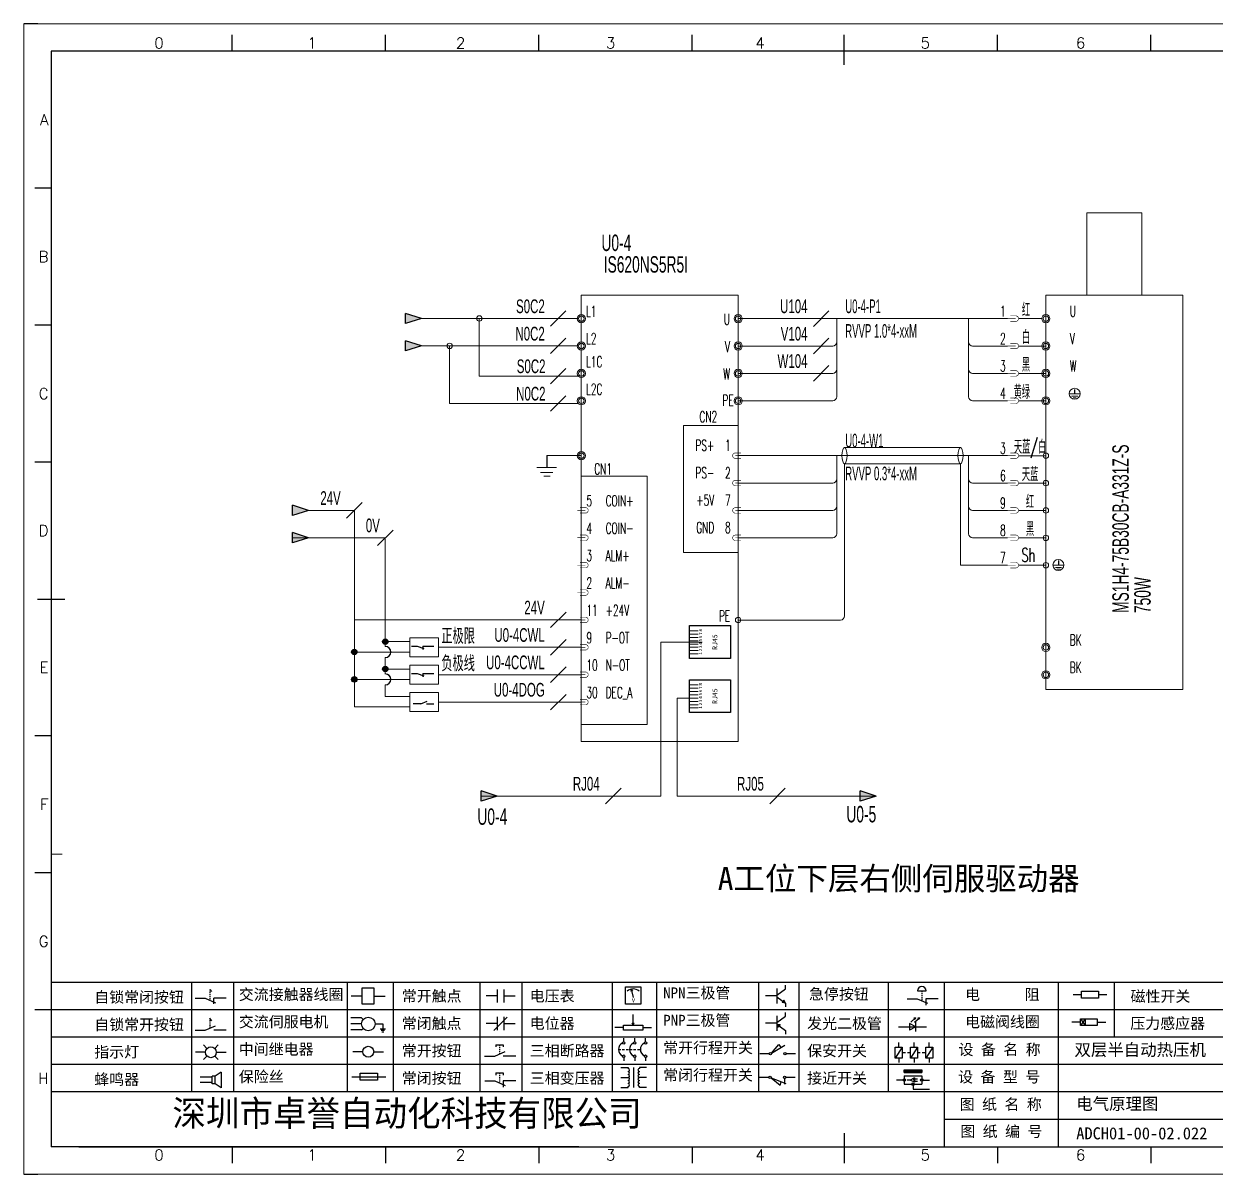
# Model space of a CAD drawing. Extents: x 33864 to 41687, y -3582 to -110.
# Drawn here: x 36595.2 to 36812.9, y -3567.7 to -3357.7 of the extents above; entities that cross this region are included whole.
import ezdxf
from ezdxf.enums import TextEntityAlignment as Align

# ---------------------------------------------------------------- set-up
doc = ezdxf.new("R2010")
doc.units = 0
doc.header["$MEASUREMENT"] = 0
doc.linetypes.add('ACAD_ISO02W100', pattern=[15, 12, -3])
doc.layers.add('AE_BOR', color=1, linetype='Continuous')
doc.layers.add('细实线层', color=7, linetype='Continuous')
doc.layers.add('Dimension', color=3, linetype='Continuous', lineweight=13)
doc.styles.add('WD', font='romans.shx', dxfattribs={"bigfont": 'gbcbig.shx'})
doc.styles.add('样式 8', font='arial.ttf')
doc.styles.add('汉字', font='')
doc.styles.get('汉字').set_extended_font_data('新宋体')

# ---------------------------------------------------------------- blocks, each defined once
blk = doc.blocks.new('*U181')
at = {"linetype": 'ByBlock'}
for p, q in [((-1909.23, -780.45), (-1909.23, -780.67)), ((-1909.23, -780.45), (-1908.92, -780.84)), ((-1909.23, -780.84), (-1909.23, -781.05)), ((-1909.23, -781.23), (-1909.23, -781.44)), ((-1911.92, -782.07), (-1910.06, -782.07)), ((-1910.06, -782.07), (-1908.18, -782.88)), ((-1909.23, -781.61), (-1909.23, -781.83)), ((-1909.23, -782), (-1909.23, -782.21)), ((-1909.23, -782.38), (-1909.23, -782.43)), ((-1908.52, -783.07), (-1908.52, -782.07)), ((-1906.25, -782.07), (-1908.52, -782.07))]:
    blk.add_line(p, q, dxfattribs=at)
blk = doc.blocks.new('*U182')
at = {"linetype": 'ByBlock'}
for p, q in [((-1910.06, -792.89), (-1908.18, -792.08)), ((-1908.88, -791.17), (-1909.23, -790.71)), ((-1909.23, -790.71), (-1909.23, -790.92)), ((-1909.23, -791.09), (-1909.23, -791.31)), ((-1909.23, -791.48), (-1909.23, -791.69)), ((-1909.23, -791.86), (-1909.23, -792.08)), ((-1909.23, -792.25), (-1909.23, -792.47)), ((-1911.92, -792.89), (-1910.06, -792.89)), ((-1906.25, -792.89), (-1908.52, -792.89))]:
    blk.add_line(p, q, dxfattribs=at)
blk = doc.blocks.new('蜂鸣器')
at = {"linetype": 'ByBlock'}
for p, q in [((-1908.8, -796.48), (-1911.01, -796.48)), ((-1908.25, -796.26), (-1908.8, -796.26)), ((-1908.8, -797.68), (-1908.8, -796.26)), ((-1907.17, -795.53), (-1908.25, -796.26)), ((-1908.25, -797.68), (-1908.25, -796.26)), ((-1907.17, -795.53), (-1907.17, -798.41)), ((-1908.8, -797.46), (-1911.01, -797.46)), ((-1908.25, -797.68), (-1908.8, -797.68)), ((-1907.17, -798.41), (-1908.25, -797.68))]:
    blk.add_line(p, q, dxfattribs=at)
blk = doc.blocks.new('指示灯')
at = {"linetype": 'ByBlock'}
for p, q in [((-1854.25, -776.92), (-1856.06, -776.92)), ((-1854.62, -775.59), (-1853.97, -776.23)), ((-1851.9, -775.59), (-1852.54, -776.23)), ((-1852.26, -776.92), (-1850.45, -776.92)), ((-1854.62, -778.25), (-1853.97, -777.61)), ((-1851.9, -778.25), (-1852.54, -777.61))]:
    blk.add_line(p, q, dxfattribs=at)
blk.add_circle((-1853.26, -776.92), 0.992, dxfattribs=at)
blk = doc.blocks.new('交流接触器线圈')
at = {"linetype": 'ByBlock'}
for p, q in [((-1880.82, -781.77), (-1882.87, -781.77)), ((-1878.72, -781.77), (-1876.67, -781.77))]:
    blk.add_line(p, q, dxfattribs=at)
blk.add_lwpolyline([(-1880.82, -780.28), (-1878.72, -780.28), (-1878.72, -783.26), (-1880.82, -783.26)], close=True, dxfattribs=at)
blk = doc.blocks.new('交流伺服电机')
at = {"linetype": 'ByBlock'}
for p, q in [((-1880.97, -785.75), (-1882.94, -785.75)), ((-1880.97, -785.75), (-1880.65, -786.03)), ((-1880.97, -786.85), (-1882.94, -786.85)), ((-1880.97, -787.94), (-1882.94, -787.94)), ((-1880.97, -787.94), (-1880.65, -787.67)), ((-1878.49, -786.85), (-1877.07, -786.85)), ((-1877.54, -787.72), (-1876.59, -787.72)), ((-1877.38, -788.01), (-1876.75, -788.01)), ((-1877.07, -786.85), (-1877.07, -787.72)), ((-1877.23, -788.29), (-1876.9, -788.29))]:
    blk.add_line(p, q, dxfattribs=at)
blk.add_circle((-1879.73, -786.85), 1.24, dxfattribs=at)
blk = doc.blocks.new('中间继电器')
at = {"linetype": 'ByBlock'}
for p, q in [((-1880.72, -791.92), (-1882.54, -791.92)), ((-1878.74, -791.92), (-1876.92, -791.92))]:
    blk.add_line(p, q, dxfattribs=at)
blk.add_circle((-1879.73, -791.92), 0.992, dxfattribs=at)
blk = doc.blocks.new('保险丝')
at = {"linetype": 'ByBlock'}
blk.add_line((-1882.72, -796.49), (-1876.55, -796.49), dxfattribs=at)
blk.add_lwpolyline([(-1881.2, -795.86), (-1878.06, -795.86), (-1878.06, -797.12), (-1881.2, -797.12)], close=True, dxfattribs=at)
blk = doc.blocks.new('常开按钮')
at = {"linetype": 'ByBlock'}
for p, q in [((-1909.9, -785.68), (-1908.56, -785.68)), ((-1909.9, -785.68), (-1909.9, -786.07)), ((-1909.23, -785.68), (-1909.23, -785.89)), ((-1908.56, -785.68), (-1908.56, -786.07)), ((-1911.92, -787.73), (-1910.06, -787.73)), ((-1910.06, -787.73), (-1908.18, -786.93)), ((-1909.23, -786.06), (-1909.23, -786.28)), ((-1909.23, -786.45), (-1909.23, -786.67)), ((-1909.23, -786.84), (-1909.23, -787.05)), ((-1909.23, -787.22), (-1909.23, -787.38)), ((-1906.25, -787.73), (-1908.52, -787.73))]:
    blk.add_line(p, q, dxfattribs=at)
blk = doc.blocks.new('常开触点')
at = {"linetype": 'ByBlock'}
for p, q in [((-1853.82, -782.99), (-1853.82, -780.56)), ((-1852.6, -782.99), (-1852.6, -780.56)), ((-1853.82, -781.77), (-1855.88, -781.77)), ((-1852.6, -781.77), (-1850.55, -781.77))]:
    blk.add_line(p, q, dxfattribs=at)
blk = doc.blocks.new('常闭触点')
at = {"linetype": 'ByBlock'}
for p, q in [((-1852.01, -785.66), (-1854.43, -788.1)), ((-1853.82, -787.99), (-1853.82, -785.56)), ((-1852.6, -787.99), (-1852.6, -785.56)), ((-1853.82, -786.77), (-1855.88, -786.77)), ((-1852.6, -786.77), (-1850.55, -786.77))]:
    blk.add_line(p, q, dxfattribs=at)
blk = doc.blocks.new('常闭按钮')
at = {"linetype": 'ByBlock'}
for p, q in [((-1856.13, -792.28), (-1854.28, -792.28)), ((-1854.28, -792.28), (-1852.4, -793.09)), ((-1854.11, -790.83), (-1852.77, -790.83)), ((-1854.11, -790.83), (-1854.11, -791.22)), ((-1853.44, -790.83), (-1853.44, -791.04)), ((-1853.44, -791.21), (-1853.44, -791.43)), ((-1853.44, -791.6), (-1853.44, -791.82)), ((-1853.44, -791.99), (-1853.44, -792.2)), ((-1853.44, -792.37), (-1853.44, -792.53)), ((-1852.77, -790.83), (-1852.77, -791.22)), ((-1850.47, -792.28), (-1852.73, -792.28)), ((-1852.73, -792.28), (-1852.73, -793.43))]:
    blk.add_line(p, q, dxfattribs=at)
blk = doc.blocks.new('电磁阀线圈')
at = {"linetype": 'ByBlock'}
for p, q in [((-1854.61, -796.54), (-1856.17, -796.54)), ((-1854.61, -795.92), (-1853.75, -797.16)), ((-1853.75, -795.92), (-1854.61, -797.16)), ((-1853.75, -795.92), (-1853.75, -797.16)), ((-1851.53, -796.54), (-1849.97, -796.54))]:
    blk.add_line(p, q, dxfattribs=at)
blk.add_lwpolyline([(-1854.61, -795.92), (-1851.53, -795.92), (-1851.53, -797.16), (-1854.61, -797.16)], close=True, dxfattribs=at)
blk = doc.blocks.new('电压表')
at = {"linetype": 'ByBlock'}
for p, q in [((-1814.84, -780.75), (-1814.91, -781.13)), ((-1814.6, -781.05), (-1814.91, -781.13)), ((-1814.84, -780.75), (-1814.46, -782.26)), ((-1814.84, -780.75), (-1814.6, -781.05))]:
    blk.add_line(p, q, dxfattribs=at)
blk.add_lwpolyline([(-1815.84, -780.34), (-1813.07, -780.34), (-1813.07, -783.49), (-1815.84, -783.49)], close=True, dxfattribs=at)
blk.add_arc((-1814.46, -782.26), 1.56, 46.8313, 133.1687, dxfattribs=at)
at = {"linetype": 'ByBlock', "insert": (-1814.7, -782.39), "char_height": 0.75, "width": 0.6768, "attachment_point": 1}
blk.add_mtext('V', dxfattribs=at)
blk = doc.blocks.new('电位器')
at = {"linetype": 'ByBlock'}
for p, q in [((-1814.45, -787.3), (-1814.45, -785.39)), ((-1816.21, -787.75), (-1817.79, -787.75)), ((-1814.45, -787.3), (-1814.62, -786.96)), ((-1814.62, -786.96), (-1814.27, -786.96)), ((-1814.45, -787.3), (-1814.27, -786.96)), ((-1812.68, -787.75), (-1811.1, -787.75))]:
    blk.add_line(p, q, dxfattribs=at)
blk.add_lwpolyline([(-1816.21, -787.3), (-1812.68, -787.3), (-1812.68, -788.2), (-1816.21, -788.2)], close=True, dxfattribs=at)
blk = doc.blocks.new('三相断路器')
at = {"linetype": 'ByBlock'}
for p, q in [((-1816.17, -790.33), (-1816.17, -789.7)), ((-1814.17, -790.33), (-1814.17, -789.7)), ((-1812.18, -790.33), (-1812.18, -789.7)), ((-1817.14, -791.74), (-1816.72, -791.74)), ((-1816.45, -791.74), (-1816.03, -791.74)), ((-1815.76, -791.74), (-1815.34, -791.74)), ((-1815.07, -791.74), (-1814.65, -791.74)), ((-1814.38, -791.74), (-1813.96, -791.74)), ((-1813.69, -791.74), (-1813.27, -791.74)), ((-1816.17, -793.19), (-1816.17, -793.83)), ((-1814.17, -793.19), (-1814.17, -793.83)), ((-1812.18, -793.19), (-1812.18, -793.83))]:
    blk.add_line(p, q, dxfattribs=at)
for centre in [(-1816.17, -790.55), (-1814.17, -790.55), (-1812.18, -790.55), (-1816.17, -792.98), (-1814.17, -792.98), (-1812.18, -792.98)]:
    blk.add_circle(centre, 0.219, dxfattribs=at)
for centre in [(-1815.81, -791.74), (-1813.82, -791.74), (-1811.83, -791.74)]:
    blk.add_arc(centre, 1.32, 115.5791, 244.4209, dxfattribs=at)
blk = doc.blocks.new('三相变压器')
at = {"linetype": 'ByBlock'}
for p, q in [((-1816.69, -795.03), (-1815.37, -795.03)), ((-1815.37, -795.03), (-1815.37, -795.24)), ((-1814.34, -798.7), (-1814.34, -795.04)), ((-1812, -795.03), (-1813.32, -795.03)), ((-1813.32, -795.03), (-1813.32, -795.24)), ((-1816.69, -796.87), (-1815.37, -796.87)), ((-1816.69, -798.71), (-1815.37, -798.71)), ((-1815.37, -798.71), (-1815.37, -798.5)), ((-1812, -796.87), (-1813.32, -796.87)), ((-1813.32, -798.71), (-1813.32, -798.5)), ((-1812, -798.71), (-1813.32, -798.71))]:
    blk.add_line(p, q, dxfattribs=at)
for centre, start, end in [((-1815.37, -795.51), 270, 90), ((-1815.37, -796.06), 270, 90), ((-1815.37, -796.6), 270, 90), ((-1813.32, -795.51), 90, 270), ((-1813.32, -796.06), 90, 270), ((-1813.32, -796.6), 90, 270), ((-1815.37, -797.14), 270, 90), ((-1815.37, -797.68), 270, 90), ((-1815.37, -798.23), 270, 90), ((-1813.32, -797.14), 90, 270), ((-1813.32, -797.68), 90, 270), ((-1813.32, -798.23), 90, 270)]:
    blk.add_arc(centre, 0.271, start, end, dxfattribs=at)
blk = doc.blocks.new('NPN三极管')
at = {"linetype": 'ByBlock'}
for p, q in [((-1785.73, -780.61), (-1785.73, -783.32)), ((-1785.73, -781.82), (-1784.15, -780.66)), ((-1784.15, -780.66), (-1784.15, -779.98)), ((-1785.73, -781.97), (-1787.81, -781.97)), ((-1785.73, -782.11), (-1784.15, -783.27)), ((-1784.41, -782.73), (-1784.74, -783.18)), ((-1784.15, -783.27), (-1784.74, -783.18)), ((-1784.15, -783.27), (-1784.41, -782.73)), ((-1784.15, -783.27), (-1784.15, -783.96))]:
    blk.add_line(p, q, dxfattribs=at)
blk = doc.blocks.new('PNP三极管')
at = {"linetype": 'ByBlock'}
for p, q in [((-1784.9, -785.38), (-1784.9, -788.09)), ((-1784.9, -786.59), (-1783.32, -785.43)), ((-1783.32, -785.43), (-1783.32, -784.75)), ((-1784.9, -786.74), (-1786.98, -786.74)), ((-1784.9, -786.88), (-1783.32, -788.04)), ((-1784.9, -786.88), (-1784.31, -786.97)), ((-1784.9, -786.88), (-1784.64, -787.42)), ((-1784.31, -786.97), (-1784.64, -787.42)), ((-1783.32, -788.04), (-1783.32, -788.73))]:
    blk.add_line(p, q, dxfattribs=at)
blk = doc.blocks.new('常开行程开关')
at = {"linetype": 'ByBlock'}
for p, q in [((-1786.29, -792.3), (-1788.01, -792.3)), ((-1785.89, -792.17), (-1784.52, -790.62)), ((-1785.89, -792.17), (-1783.43, -790.72)), ((-1784.52, -790.62), (-1784.19, -791.17)), ((-1781.48, -792.3), (-1783.21, -792.3))]:
    blk.add_line(p, q, dxfattribs=at)
for centre in [(-1786.07, -792.3), (-1783.42, -792.3)]:
    blk.add_circle(centre, 0.219, dxfattribs=at)
blk = doc.blocks.new('常闭行程开关')
at = {"linetype": 'ByBlock'}
for p, q in [((-1786.34, -796.62), (-1788.07, -796.62)), ((-1785.93, -796.72), (-1783.25, -797.7)), ((-1785.93, -796.72), (-1784.3, -798)), ((-1781.54, -796.62), (-1783.26, -796.62)), ((-1784.3, -798), (-1784.08, -797.4)), ((-1783.48, -796.84), (-1783.48, -797.85))]:
    blk.add_line(p, q, dxfattribs=at)
for centre in [(-1786.12, -796.62), (-1783.48, -796.62)]:
    blk.add_circle(centre, 0.219, dxfattribs=at)
blk = doc.blocks.new('发光二极管')
at = {"linetype": 'ByBlock'}
for p, q in [((-1755.78, -785.92), (-1754.89, -785.14)), ((-1754.89, -785.14), (-1755.2, -785.22)), ((-1755.2, -785.22), (-1755.01, -785.43)), ((-1755.08, -785.92), (-1754.18, -785.14)), ((-1754.89, -785.14), (-1755.01, -785.43)), ((-1754.18, -785.14), (-1754.49, -785.22)), ((-1754.49, -785.22), (-1754.31, -785.43)), ((-1754.18, -785.14), (-1754.31, -785.43)), ((-1758.01, -786.77), (-1752.89, -786.77)), ((-1754.84, -786.77), (-1756.04, -786.16)), ((-1756.04, -786.16), (-1756.04, -787.39)), ((-1754.84, -786.77), (-1756.04, -787.39)), ((-1754.84, -787.63), (-1754.84, -785.92))]:
    blk.add_line(p, q, dxfattribs=at)
blk = doc.blocks.new('保安开关')
at = {"linetype": 'ByBlock'}
for p, q in [((-1757.96, -790.79), (-1757.96, -789.97)), ((-1755.17, -790.79), (-1755.17, -789.97)), ((-1752.39, -790.79), (-1752.39, -789.97)), ((-1757.33, -790.79), (-1758.6, -792.81)), ((-1757.33, -791.8), (-1756.72, -791.8)), ((-1756.35, -791.8), (-1755.89, -791.8)), ((-1754.54, -790.79), (-1755.81, -792.81)), ((-1754.52, -791.8), (-1754.06, -791.8)), ((-1753.69, -791.8), (-1753.08, -791.8)), ((-1751.75, -790.79), (-1753.02, -792.81)), ((-1757.96, -792.81), (-1757.96, -793.62)), ((-1755.17, -792.81), (-1755.17, -793.62)), ((-1752.39, -792.81), (-1752.39, -793.62))]:
    blk.add_line(p, q, dxfattribs=at)
for points in [[(-1758.6, -790.79), (-1757.33, -790.79), (-1757.33, -792.81), (-1758.6, -792.81)], [(-1755.81, -790.79), (-1754.54, -790.79), (-1754.54, -792.81), (-1755.81, -792.81)], [(-1753.02, -790.79), (-1751.75, -790.79), (-1751.75, -792.81), (-1753.02, -792.81)]]:
    blk.add_lwpolyline(points, close=True, dxfattribs=at)
blk = doc.blocks.new('接近开关')
at = {"linetype": 'ByBlock'}
h = blk.add_hatch(dxfattribs=at)
h.set_pattern_fill('ANSI31', color=256, scale=0.01, style=0)
h.set_pattern_definition([(45, (-89.131516, -30.795668), (-0.0224506403, 0.0224506403), [])])
h.paths.add_polyline_path([(-1513.76, -1123.35), (-1513.76, -1122.85), (-1516.96, -1122.85), (-1516.96, -1123.35)])
for p, q in [((-1516.96, -1123.35), (-1516.96, -1122.85)), ((-1516.96, -1122.85), (-1513.76, -1122.85)), ((-1513.76, -1122.85), (-1513.76, -1123.35)), ((-1517.18, -1124.71), (-1518.36, -1124.71)), ((-1516.96, -1123.35), (-1513.76, -1123.35)), ((-1516.96, -1123.95), (-1513.76, -1123.95)), ((-1516.96, -1123.95), (-1516.96, -1125.47)), ((-1516.96, -1125.47), (-1513.76, -1125.47)), ((-1515.91, -1124.71), (-1516.45, -1124.71)), ((-1515.11, -1124.31), (-1515.91, -1124.71)), ((-1515.11, -1125.11), (-1515.91, -1124.71)), ((-1515.33, -1124.53), (-1515.17, -1124.53)), ((-1515.33, -1124.88), (-1515.17, -1124.88)), ((-1515.25, -1124.45), (-1515.25, -1124.61)), ((-1515.11, -1124.31), (-1515.11, -1125.11)), ((-1515.11, -1124.48), (-1514.58, -1124.48)), ((-1515.11, -1124.94), (-1514.58, -1124.94)), ((-1513.76, -1123.95), (-1513.76, -1125.47)), ((-1513.54, -1124.71), (-1512.36, -1124.71)), ((-1515.36, -1125.69), (-1515.36, -1126.36)), ((-1515.36, -1126.36), (-1512.36, -1126.36))]:
    blk.add_line(p, q, dxfattribs=at)
for centre in [(-1516.96, -1124.71), (-1515.36, -1125.47), (-1513.76, -1124.71)]:
    blk.add_circle(centre, 0.225, dxfattribs=at)
blk = doc.blocks.new('电阻')
at = {"linetype": 'ByBlock'}
for p, q in [((-3.09, 0), (-1.57, 0)), ((1.57, 0), (3.09, 0))]:
    blk.add_line(p, q, dxfattribs=at)
blk.add_lwpolyline([(-1.57, 0.63), (1.57, 0.63), (1.57, -0.63), (-1.57, -0.63)], close=True, dxfattribs=at)
blk = doc.blocks.new('急停按钮')
at = {"linetype": 'ByBlock'}
for p, q in [((-1.86, 0), (0, 0)), ((0, 0), (1.88, -0.81)), ((0.06, 1.45), (1.61, 1.45)), ((0.83, 1.45), (0.83, 1.24)), ((0.83, 1.07), (0.83, 0.85)), ((0.83, 0.68), (0.83, 0.47)), ((0.83, 0.29), (0.83, 0.08)), ((3.81, 0), (1.54, 0)), ((1.54, 0), (1.54, -1.15)), ((0.83, -0.09), (0.83, -0.24))]:
    blk.add_line(p, q, dxfattribs=at)
blk.add_arc((0.83, 1.45), 0.774, 0, 180)
blk = doc.blocks.new('A$C5EEB7F37')
at = {"lineweight": 0}
for p, q in [((0, 16.82), (5.16, 16.82)), ((0, 14.82), (5.16, 14.82)), ((0, 12.82), (5.16, 12.82)), ((0, 10.82), (5.16, 10.82)), ((0, 8.82), (5.16, 8.82)), ((0, 6.82), (5.16, 6.82)), ((0, 4.82), (5.16, 4.82)), ((0, 2.82), (5.16, 2.82))]:
    blk.add_line(p, q, dxfattribs=at)
blk.add_lwpolyline([(0.07, 0), (0.07, 20.03), (25.01, 20.03), (25.01, 0)], close=True)
at = {"char_height": 2, "width": 3.7055, "attachment_point": 1, "rotation": 90}
for s, insert in [('{\\fSimSun|b0|i0|c134|p2;8}', (5.62, 16.42)), ('{\\fSimSun|b0|i0|c134|p2;7}', (5.62, 14.42)), ('{\\fSimSun|b0|i0|c134|p2;6}', (5.62, 12.42)), ('{\\fSimSun|b0|i0|c134|p2;3}', (5.62, 6.42)), ('{\\fSimSun|b0|i0|c134|p2;5}', (5.62, 10.42)), ('{\\fSimSun|b0|i0|c134|p2;4}', (5.62, 8.42)), ('{\\fSimSun|b0|i0|c134|p2;1}', (5.56, 2.42)), ('{\\fSimSun|b0|i0|c134|p2;2}', (5.62, 4.42))]:
    blk.add_mtext(s, dxfattribs=dict(at, insert=insert))
at = {"color": 7, "insert": (13.92, 5.3), "char_height": 3.024, "attachment_point": 1, "rotation": 90}
blk.add_mtext_dynamic_manual_height_columns('{\\fSimSun|b0|i0|c134|p2;RJ45}', width=47.9244, gutter_width=12.5, heights=[0], dxfattribs=at)

msp = doc.modelspace()

# ---------------------------------------------------------------- hatches: boundary and pattern name
for points in [[(36664.847, -3412.472), (36664.847, -3410.602), (36667.765, -3411.537)], [(36664.847, -3417.472), (36664.847, -3415.602), (36667.765, -3416.537)], [(36644.225, -3447.507), (36644.225, -3445.637), (36647.143, -3446.572)], [(36644.225, -3452.503), (36644.225, -3450.633), (36647.143, -3451.568)], [(36678.665, -3499.663), (36678.665, -3497.793), (36681.583, -3498.728)], [(36681.583, -3498.728), (36678.665, -3499.663), (36678.665, -3497.793)], [(36747.895, -3497.793), (36750.814, -3498.728), (36747.895, -3499.663)], [(36750.814, -3498.728), (36747.895, -3499.663), (36747.895, -3497.793)]]:
    msp.add_hatch(color=256).paths.add_polyline_path(points)
at = {"lineweight": -2}
h = msp.add_hatch(color=0, dxfattribs=at)
edge = h.paths.add_edge_path()
edge.add_arc((36655.529, -3472.428), 0.5, 0, 360)
h = msp.add_hatch(color=0, dxfattribs=at)
edge = h.paths.add_edge_path()
edge.add_arc((36661.182, -3470.533), 0.5, 0, 360)
h = msp.add_hatch(color=0, dxfattribs=at)
edge = h.paths.add_edge_path()
edge.add_arc((36661.182, -3475.533), 0.5, 0, 360)
h = msp.add_hatch(color=0, dxfattribs=at)
edge = h.paths.add_edge_path()
edge.add_arc((36655.529, -3477.428), 0.5, 0, 360)

# ---------------------------------------------------------------- linework, layer by layer
for p, q in [((36887.19, -3362.75), (36600.19, -3362.75)), ((36600.19, -3362.75), (36600.19, -3562.75)), ((36667.765, -3411.537), (36664.847, -3410.602)), ((36664.847, -3412.472), (36664.847, -3410.602)), ((36667.765, -3411.537), (36664.847, -3412.472)), ((36667.765, -3416.537), (36664.847, -3415.602)), ((36664.847, -3417.472), (36664.847, -3415.602)), ((36667.765, -3416.537), (36664.847, -3417.472)), ((36787.038, -3424.483), (36787.038, -3425.273)), ((36690.665, -3436.576), (36690.665, -3438.757)), ((36647.143, -3446.572), (36644.225, -3445.637)), ((36644.225, -3447.507), (36644.225, -3445.637)), ((36647.143, -3446.572), (36644.225, -3447.507)), ((36647.143, -3451.568), (36644.225, -3450.633)), ((36644.225, -3452.503), (36644.225, -3450.633)), ((36647.143, -3451.568), (36644.225, -3452.503)), ((36784.079, -3455.746), (36784.079, -3456.536)), ((36681.583, -3498.728), (36678.665, -3497.793)), ((36678.665, -3499.663), (36678.665, -3497.793)), ((36681.583, -3498.728), (36678.665, -3497.793)), ((36750.814, -3498.728), (36747.895, -3497.793)), ((36747.895, -3499.663), (36747.895, -3497.793)), ((36750.814, -3498.728), (36747.895, -3497.793)), ((36681.583, -3498.728), (36678.665, -3499.663)), ((36681.583, -3498.728), (36678.665, -3499.663)), ((36750.814, -3498.728), (36747.895, -3499.663)), ((36750.814, -3498.728), (36747.895, -3499.663)), ((36605.22, -3562.75), (36884.72, -3562.75)), ((36725.986, -3562.75), (36785.936, -3562.75)), ((36785.936, -3562.75), (36854.722, -3562.75))]:
    msp.add_line(p, q)
at = {"lineweight": 0}
for p, q in [((36696.445, -3411.537), (36678.348, -3411.537)), ((36725.6, -3411.564), (36774.797, -3411.564)), ((36743.616, -3425.814), (36743.616, -3411.564)), ((36767.664, -3425.814), (36767.664, -3411.564)), ((36776.797, -3411.564), (36781.039, -3411.564)), ((36696.445, -3416.537), (36678.348, -3416.537)), ((36725.6, -3416.564), (36742.866, -3416.564)), ((36774.797, -3416.564), (36768.414, -3416.564)), ((36781.789, -3416.564), (36776.797, -3416.564)), ((36696.445, -3422.059), (36678.348, -3422.059)), ((36725.6, -3421.564), (36742.866, -3421.564)), ((36774.797, -3421.564), (36768.414, -3421.564)), ((36781.789, -3421.568), (36776.797, -3421.568)), ((36786.143, -3425.279), (36787.932, -3425.279)), ((36786.476, -3425.708), (36787.6, -3425.708)), ((36786.761, -3426.055), (36787.334, -3426.055)), ((36696.445, -3427.063), (36678.348, -3427.063)), ((36725.6, -3426.564), (36742.866, -3426.564)), ((36774.797, -3426.564), (36768.414, -3426.564)), ((36781.789, -3426.572), (36776.797, -3426.572)), ((36745.045, -3435.116), (36766.206, -3435.114)), ((36696.972, -3436.576), (36690.665, -3436.576)), ((36774.797, -3436.58), (36725.6, -3436.58)), ((36743.616, -3450.83), (36743.616, -3436.58)), ((36767.664, -3450.83), (36767.664, -3436.58)), ((36781.789, -3436.584), (36776.797, -3436.584)), ((36688.877, -3438.771), (36692.454, -3438.771)), ((36745.025, -3438.045), (36745.025, -3465.838)), ((36745.025, -3438.045), (36766.206, -3438.045)), ((36766.206, -3438.045), (36766.206, -3456.58)), ((36689.541, -3439.629), (36691.79, -3439.629)), ((36690.112, -3440.322), (36691.259, -3440.322)), ((36725.6, -3441.58), (36742.866, -3441.58)), ((36774.797, -3441.58), (36768.414, -3441.58)), ((36781.789, -3441.588), (36776.797, -3441.588)), ((36655.529, -3446.572), (36647.143, -3446.572)), ((36655.529, -3482.428), (36655.529, -3446.572)), ((36725.6, -3446.58), (36742.866, -3446.58)), ((36774.797, -3446.58), (36768.414, -3446.58)), ((36781.789, -3446.588), (36776.797, -3446.588)), ((36661.182, -3451.568), (36661.182, -3471.428)), ((36725.6, -3451.58), (36742.866, -3451.58)), ((36774.797, -3451.58), (36768.414, -3451.58)), ((36781.789, -3451.588), (36776.797, -3451.588)), ((36774.797, -3456.58), (36768.414, -3456.58)), ((36781.789, -3456.588), (36776.797, -3456.588)), ((36783.185, -3456.543), (36784.974, -3456.543)), ((36783.517, -3456.971), (36784.641, -3456.971)), ((36783.803, -3457.318), (36784.376, -3457.318)), ((36725.6, -3466.588), (36744.275, -3466.588)), ((36665.663, -3470.533), (36661.182, -3470.533)), ((36665.663, -3472.428), (36655.529, -3472.428)), ((36661.182, -3473.428), (36661.182, -3476.428)), ((36665.663, -3475.533), (36661.182, -3475.533)), ((36665.663, -3477.428), (36655.529, -3477.428)), ((36661.182, -3478.428), (36661.182, -3480.533)), ((36665.663, -3480.533), (36661.182, -3480.533)), ((36665.663, -3482.428), (36655.529, -3482.428))]:
    msp.add_line(p, q, dxfattribs=at)
at = {"color": 3, "lineweight": 0}
for p, q in [((36644.225, -3451.568), (36661.182, -3451.568)), ((36655.529, -3466.568), (36696.972, -3466.568)), ((36670.919, -3471.568), (36696.972, -3471.568)), ((36711.502, -3498.728), (36711.502, -3470.614)), ((36719.016, -3470.614), (36711.502, -3470.614)), ((36670.919, -3476.568), (36696.972, -3476.568)), ((36714.477, -3480.846), (36714.477, -3498.728)), ((36716.728, -3480.846), (36714.477, -3480.846)), ((36670.919, -3481.568), (36696.972, -3481.568)), ((36711.502, -3498.728), (36678.665, -3498.728)), ((36750.814, -3498.728), (36714.477, -3498.728))]:
    msp.add_line(p, q, dxfattribs=at)
at = {"linetype": 'ACAD_ISO02W100'}
for p, q in [((36665.989, -3471.335), (36666.996, -3471.333)), ((36666.996, -3471.333), (36668.188, -3471.8)), ((36668.057, -3471.333), (36670.05, -3471.333)), ((36668.057, -3471.333), (36668.057, -3471.952)), ((36665.989, -3476.335), (36666.996, -3476.333)), ((36666.996, -3476.333), (36668.188, -3476.8)), ((36668.057, -3476.333), (36670.05, -3476.333)), ((36668.057, -3476.333), (36668.057, -3476.952)), ((36667.647, -3481.858), (36666.29, -3481.858)), ((36667.647, -3481.858), (36668.839, -3481.39)), ((36668.708, -3481.858), (36670.05, -3481.858))]:
    msp.add_line(p, q, dxfattribs=at)
at = {"lineweight": 9, "ltscale": 0.1}
for p, q in [((36600.19, -3509.321), (36602.189, -3509.321)), ((36696.524, -3562.75), (36725.986, -3562.75)), ((36724.629, -3562.75), (36724.629, -3562.75)), ((36724.629, -3562.75), (36724.629, -3562.75)), ((36724.629, -3562.75), (36724.629, -3562.75)), ((36724.629, -3562.75), (36724.629, -3562.75))]:
    msp.add_line(p, q, dxfattribs=at)
at = {"linetype": 'ByBlock'}
for p, q in [((36887.19, -3532.75), (36600.19, -3532.75)), ((36887.19, -3537.75), (36600.19, -3537.75)), ((36887.19, -3542.75), (36600.19, -3542.75)), ((36887.19, -3547.75), (36600.19, -3547.75)), ((36887.19, -3552.75), (36600.19, -3552.75)), ((36887.19, -3557.75), (36763.213, -3557.75))]:
    msp.add_line(p, q, dxfattribs=at)
at = {"lineweight": -2}
for p, q in [((36625.769, -3532.75), (36625.769, -3552.75)), ((36633.445, -3532.75), (36633.445, -3552.75)), ((36654.235, -3532.75), (36654.235, -3552.75)), ((36662.589, -3532.75), (36662.589, -3552.75)), ((36678.443, -3532.75), (36678.443, -3552.75)), ((36686.092, -3532.75), (36686.092, -3552.75)), ((36702.584, -3532.75), (36702.584, -3552.75)), ((36710.686, -3532.75), (36710.686, -3552.75)), ((36729.305, -3532.75), (36729.305, -3552.75)), ((36736.665, -3532.75), (36736.665, -3552.75)), ((36752.975, -3532.75), (36752.975, -3552.75)), ((36763.213, -3532.75), (36763.213, -3562.665)), ((36784.023, -3532.75), (36784.023, -3542.75)), ((36794.261, -3532.75), (36794.261, -3542.75)), ((36784.023, -3542.75), (36784.023, -3562.665))]:
    msp.add_line(p, q, dxfattribs=at)
at = {"ltscale": 2}
msp.add_line((36696.524, -3562.75), (36600.19, -3562.75), dxfattribs=at)
at = {"lineweight": 0}
for points in [[(36789.289, -3392.281), (36799.289, -3392.281), (36799.289, -3407.281), (36789.289, -3407.281)], [(36696.972, -3407.281), (36725.6, -3407.281), (36725.6, -3488.791), (36696.972, -3488.791)], [(36781.789, -3407.281), (36806.789, -3407.281), (36806.789, -3479.281), (36781.789, -3479.281)], [(36670.919, -3473.294), (36670.919, -3469.841), (36665.663, -3469.841), (36665.663, -3473.294)], [(36670.919, -3478.294), (36670.919, -3474.841), (36665.663, -3474.841), (36665.663, -3478.294)], [(36670.919, -3483.294), (36670.919, -3479.841), (36665.663, -3479.841), (36665.663, -3483.294)]]:
    msp.add_lwpolyline(points, close=True, dxfattribs=at)
at = {"color": 3, "lineweight": 0, "const_width": 0.1, "flags": 128}
for points in [[(36775.297, -3411.064), (36776.297, -3411.064, -1), (36776.297, -3412.064), (36775.297, -3412.064)], [(36775.297, -3416.064), (36776.297, -3416.064, -1), (36776.297, -3417.064), (36775.297, -3417.064)], [(36775.297, -3421.064), (36776.297, -3421.064, -1), (36776.297, -3422.064), (36775.297, -3422.064)], [(36775.297, -3426.064), (36776.297, -3426.064, -1), (36776.297, -3427.064), (36775.297, -3427.064)], [(36726.1, -3436.08), (36725.1, -3436.08, 1), (36725.1, -3437.08), (36726.1, -3437.08)], [(36775.297, -3436.08), (36776.297, -3436.08, -1), (36776.297, -3437.08), (36775.297, -3437.08)], [(36726.1, -3441.08), (36725.1, -3441.08, 1), (36725.1, -3442.08), (36726.1, -3442.08)], [(36775.297, -3441.08), (36776.297, -3441.08, -1), (36776.297, -3442.08), (36775.297, -3442.08)], [(36696.722, -3446.068), (36697.722, -3446.068, -1), (36697.722, -3447.068), (36696.722, -3447.068)], [(36726.1, -3446.08), (36725.1, -3446.08, 1), (36725.1, -3447.08), (36726.1, -3447.08)], [(36775.297, -3446.08), (36776.297, -3446.08, -1), (36776.297, -3447.08), (36775.297, -3447.08)], [(36696.722, -3451.068), (36697.722, -3451.068, -1), (36697.722, -3452.068), (36696.722, -3452.068)], [(36726.1, -3451.08), (36725.1, -3451.08, 1), (36725.1, -3452.08), (36726.1, -3452.08)], [(36775.297, -3451.08), (36776.297, -3451.08, -1), (36776.297, -3452.08), (36775.297, -3452.08)], [(36696.722, -3456.068), (36697.722, -3456.068, -1), (36697.722, -3457.068), (36696.722, -3457.068)], [(36775.297, -3456.08), (36776.297, -3456.08, -1), (36776.297, -3457.08), (36775.297, -3457.08)], [(36696.722, -3461.068), (36697.722, -3461.068, -1), (36697.722, -3462.068), (36696.722, -3462.068)], [(36696.722, -3466.068), (36697.722, -3466.068, -1), (36697.722, -3467.068), (36696.722, -3467.068)], [(36696.722, -3471.068), (36697.722, -3471.068, -1), (36697.722, -3472.068), (36696.722, -3472.068)], [(36696.722, -3476.068), (36697.722, -3476.068, -1), (36697.722, -3477.068), (36696.722, -3477.068)], [(36696.722, -3481.068), (36697.722, -3481.068, -1), (36697.722, -3482.068), (36696.722, -3482.068)]]:
    msp.add_lwpolyline(points, format="xyb", dxfattribs=at)
for points in [[(36776.297, -3411.564), (36774.797, -3411.564)], [(36776.297, -3416.564), (36774.797, -3416.564)], [(36776.297, -3421.564), (36774.797, -3421.564)], [(36776.297, -3426.564), (36774.797, -3426.564)], [(36725.1, -3436.58), (36726.6, -3436.58)], [(36776.297, -3436.58), (36774.797, -3436.58)], [(36725.1, -3441.58), (36726.6, -3441.58)], [(36776.297, -3441.58), (36774.797, -3441.58)], [(36697.722, -3446.568), (36696.222, -3446.568)], [(36725.1, -3446.58), (36726.6, -3446.58)], [(36776.297, -3446.58), (36774.797, -3446.58)], [(36697.722, -3451.568), (36696.222, -3451.568)], [(36725.1, -3451.58), (36726.6, -3451.58)], [(36776.297, -3451.58), (36774.797, -3451.58)], [(36697.722, -3456.568), (36696.222, -3456.568)], [(36776.297, -3456.58), (36774.797, -3456.58)], [(36697.722, -3461.568), (36696.222, -3461.568)], [(36697.722, -3466.568), (36696.222, -3466.568)], [(36697.722, -3471.568), (36696.222, -3471.568)], [(36697.722, -3476.568), (36696.222, -3476.568)], [(36697.722, -3481.568), (36696.222, -3481.568)]]:
    msp.add_lwpolyline(points, dxfattribs=at)
at = {"lineweight": 0}
msp.add_lwpolyline([(36725.61, -3454.261), (36725.61, -3431.053), (36715.61, -3431.053), (36715.61, -3454.261)], dxfattribs=at)
for centre, radius in [((36678.348, -3411.537), 0.5), ((36696.972, -3411.564), 0.75), ((36696.972, -3411.564), 0.5), ((36725.6, -3411.564), 0.75), ((36725.6, -3411.564), 0.5), ((36781.789, -3411.564), 0.75), ((36781.789, -3411.564), 0.5), ((36672.929, -3416.537), 0.5), ((36696.972, -3416.564), 0.75), ((36696.972, -3416.564), 0.5), ((36725.6, -3416.564), 0.75), ((36725.6, -3416.564), 0.5), ((36781.789, -3416.564), 0.75), ((36781.789, -3416.564), 0.5), ((36696.972, -3421.568), 0.75), ((36696.972, -3421.568), 0.5), ((36725.6, -3421.564), 0.75), ((36725.6, -3421.564), 0.5), ((36781.789, -3421.568), 0.75), ((36781.789, -3421.568), 0.5), ((36787.038, -3425.273), 1), ((36696.972, -3426.568), 0.75), ((36696.972, -3426.568), 0.5), ((36725.6, -3426.564), 0.75), ((36725.6, -3426.564), 0.5), ((36781.789, -3426.572), 0.75), ((36781.789, -3426.572), 0.5), ((36696.972, -3436.576), 0.75), ((36696.972, -3436.576), 0.5), ((36781.789, -3436.584), 0.5), ((36781.789, -3441.588), 0.5), ((36781.789, -3446.588), 0.5), ((36781.789, -3451.588), 0.5), ((36781.789, -3456.588), 0.5), ((36784.079, -3456.536), 1), ((36725.6, -3466.588), 0.5), ((36781.789, -3471.592), 0.75), ((36781.789, -3471.592), 0.5), ((36781.789, -3476.596), 0.75), ((36781.789, -3476.596), 0.5)]:
    msp.add_circle(centre, radius, dxfattribs=at)
at = {"color": 0, "lineweight": -2}
for centre in [(36655.529, -3472.428), (36661.182, -3470.533), (36661.182, -3475.533), (36655.529, -3477.428)]:
    msp.add_circle(centre, 0.5, dxfattribs=at)
at = {"lineweight": 0}
for centre, start, end in [((36742.866, -3415.814), 270, 0), ((36768.414, -3415.814), 180, 270), ((36742.866, -3420.814), 270, 0), ((36768.414, -3420.814), 180, 270), ((36742.866, -3425.814), 270, 0), ((36768.414, -3425.814), 180, 270), ((36742.866, -3440.83), 270, 0), ((36768.414, -3440.83), 180, 270), ((36742.866, -3445.83), 270, 0), ((36768.414, -3445.83), 180, 270), ((36742.866, -3450.83), 270, 0), ((36768.414, -3450.83), 180, 270), ((36744.275, -3465.838), 270, 0)]:
    msp.add_arc(centre, 0.75, start, end, dxfattribs=at)
at = {"color": 0, "lineweight": -2}
for centre in [(36661.182, -3472.428), (36661.182, -3477.428)]:
    msp.add_arc(centre, 1, 270, 90, dxfattribs=at)
at = {"lineweight": 0}
msp.add_ellipse((36745.025, -3436.58), major_axis=(0, 1.465), ratio=0.3169375, dxfattribs=at)
at = {"lineweight": 0, "extrusion": (0, 0, -1)}
msp.add_ellipse((36766.206, -3436.58), major_axis=(0, 1.465), ratio=0.3169375, dxfattribs=at)
at = {"layer": 'AE_BOR', "lineweight": 30}
for p, q in [((36597.72, -3357.75), (36595.186, -3357.75)), ((36595.186, -3567.75), (36597.72, -3567.75)), ((36595.186, -3567.75), (36597.72, -3567.75)), ((36595.186, -3567.75), (36597.72, -3567.75))]:
    msp.add_line(p, q, dxfattribs=at)
at = {"layer": 'AE_BOR', "color": 1, "lineweight": 15}
for p, q in [((36595.186, -3357.75), (36892.186, -3357.75)), ((36595.186, -3567.75), (36595.186, -3357.75)), ((36892.186, -3567.75), (36595.186, -3567.75))]:
    msp.add_line(p, q, dxfattribs=at)
at = {"layer": 'AE_BOR'}
for p, q in [((36633.22, -3362.75), (36633.22, -3359.75)), ((36661.22, -3362.75), (36661.22, -3359.75)), ((36689.22, -3362.75), (36689.22, -3359.75)), ((36717.22, -3362.75), (36717.22, -3359.75)), ((36744.97, -3362.75), (36744.97, -3359.75)), ((36772.97, -3362.75), (36772.97, -3359.75)), ((36800.97, -3362.75), (36800.97, -3359.75)), ((36600.19, -3387.75), (36597.19, -3387.75)), ((36600.19, -3412.75), (36597.19, -3412.75)), ((36600.19, -3437.75), (36597.19, -3437.75)), ((36600.19, -3487.75), (36597.19, -3487.75)), ((36600.19, -3512.75), (36597.19, -3512.75)), ((36600.19, -3537.75), (36597.19, -3537.75)), ((36633.22, -3562.75), (36633.22, -3565.75)), ((36661.22, -3562.75), (36661.22, -3565.75)), ((36689.22, -3562.75), (36689.22, -3565.75)), ((36717.22, -3562.75), (36717.22, -3565.75)), ((36744.97, -3562.75), (36744.97, -3565.75)), ((36772.97, -3562.75), (36772.97, -3565.75)), ((36800.97, -3562.75), (36800.97, -3565.75))]:
    msp.add_line(p, q, dxfattribs=at)
at = {"layer": 'AE_BOR', "color": 2, "lineweight": 30}
for p, q in [((36744.97, -3365.25), (36744.97, -3360.25)), ((36597.69, -3462.75), (36602.69, -3462.75)), ((36744.97, -3560.25), (36744.97, -3565.25)), ((36744.97, -3562.75), (36744.97, -3565.25))]:
    msp.add_line(p, q, dxfattribs=at)
at = {"layer": 'Dimension', "lineweight": 0}
for p, q in [((36691.338, -3412.951), (36694.166, -3410.123)), ((36739.34, -3412.978), (36742.169, -3410.15)), ((36691.338, -3417.951), (36694.166, -3415.123)), ((36739.34, -3417.978), (36742.169, -3415.15)), ((36691.338, -3423.473), (36694.166, -3420.645)), ((36739.34, -3422.978), (36742.169, -3420.15)), ((36691.338, -3428.477), (36694.166, -3425.649)), ((36654.115, -3447.986), (36656.943, -3445.158)), ((36659.768, -3452.982), (36662.596, -3450.154)), ((36691.365, -3467.982), (36694.194, -3465.154)), ((36691.365, -3472.982), (36694.194, -3470.154)), ((36691.365, -3477.982), (36694.194, -3475.154)), ((36691.365, -3482.982), (36694.194, -3480.154)), ((36701.391, -3500.142), (36704.22, -3497.314)), ((36731.371, -3500.142), (36734.2, -3497.314))]:
    msp.add_line(p, q, dxfattribs=at)
at = {"layer": '细实线层', "lineweight": 0}
for p, q in [((36678.348, -3411.537), (36667.765, -3411.537)), ((36678.348, -3411.537), (36678.348, -3422.059)), ((36678.348, -3416.537), (36667.765, -3416.537)), ((36672.929, -3427.063), (36672.929, -3416.537)), ((36678.348, -3427.063), (36672.929, -3427.063)), ((36697.038, -3440.308), (36709.013, -3440.308)), ((36709.013, -3440.308), (36709.013, -3485.638)), ((36715.61, -3454.261), (36725.61, -3454.261)), ((36768.414, -3456.58), (36766.206, -3456.58)), ((36709.013, -3485.638), (36697.038, -3485.638))]:
    msp.add_line(p, q, dxfattribs=at)

# ---------------------------------------------------------------- block references
at = {"lineweight": 0, "xscale": 0.2999999999992724, "yscale": 0.2999999999992724, "zscale": 0.2999999999992724}
for p in [(36716.728, -3473.619), (36716.728, -3483.492)]:
    msp.add_blockref('A$C5EEB7F37', p, dxfattribs=at)
at = {"linetype": 'ByBlock'}
for name, p in [('*U181', (38538.378, -2753.573)), ('交流接触器线圈', (38537.802, -2753.481)), ('常开触点', (38535.457, -2753.453)), ('电压表', (38520.896, -2753.234)), ('NPN三极管', (38518.383, -2753.247)), ('*U182', (38538.378, -2748.573)), ('交流伺服电机', (38537.802, -2753.481)), ('常闭触点', (38535.457, -2753.453)), ('电位器', (38520.896, -2753.234)), ('PNP三极管', (38517.558, -2753.476)), ('发光二极管', (38512.901, -2754.058)), ('电磁阀线圈', (38642.711, -2743.453)), ('三相断路器', (38520.896, -2753.234)), ('保安开关', (38512.901, -2753.769)), ('指示灯', (38482.592, -2768.573)), ('中间继电器', (38537.802, -2753.481)), ('常开按钮', (38591.242, -2758.453)), ('常开行程开关', (38517.558, -2753.476)), ('三相变压器', (38520.896, -2753.234)), ('蜂鸣器', (38538.378, -2753.573)), ('保险丝', (38537.802, -2753.481)), ('常闭按钮', (38535.457, -2758.453)), ('常闭行程开关', (38517.558, -2753.476)), ('接近开关', (38272.902, -2425.852))]:
    msp.add_blockref(name, p, dxfattribs=at)
for name, p in [('急停按钮', (36758.302, -3535.734)), ('电阻', (36789.842, -3534.974))]:
    msp.add_blockref(name, p)

# ---------------------------------------------------------------- texts
at = {"lineweight": 0, "style": 'WD', "width": 0.6}
for s, height, p in [('红', 2.5, (36778.901, -3411.214)), ('U', 2, (36724.123, -3412.681)), ('白', 2.5, (36778.901, -3416.214)), ('V', 2, (36724.123, -3417.681)), ('黑', 2.5, (36778.901, -3421.218)), ('W', 2, (36724.123, -3422.681)), ('黄绿', 2.5, (36778.901, -3426.218)), ('PE', 2, (36724.78, -3427.483)), ('CN2', 2, (36721.767, -3430.48)), ('CN1', 2, (36702.571, -3439.997)), ('Sh', 2.5, (36779.854, -3455.967))]:
    msp.add_text(s, height=height, dxfattribs=at).set_placement(p, align=Align.RIGHT)
for s, p in [('L1', (36697.84, -3411.214)), ('1', (36773.436, -3411.206)), ('U', (36786.158, -3411.214)), ('L2', (36697.84, -3416.214)), ('2', (36773.436, -3416.206)), ('V', (36786.158, -3416.214)), ('L1C', (36697.84, -3420.444)), ('3', (36773.436, -3421.21)), ('W', (36786.158, -3421.218)), ('L2C', (36697.84, -3425.448)), ('4', (36773.436, -3426.214)), ('3', (36773.436, -3436.226)), ('6', (36773.436, -3441.23)), ('9', (36773.436, -3446.23)), ('8', (36773.436, -3451.23)), ('7', (36773.436, -3456.23)), ('BK', (36786.158, -3471.242)), ('BK', (36786.158, -3476.246))]:
    msp.add_text(s, height=2, dxfattribs=at).set_placement(p)
at = {"color": 6, "lineweight": 0, "style": 'WD', "width": 0.6}
for s, p in [('PS+', (36721.242, -3435.703)), ('1', (36724.242, -3435.703)), ('PS-', (36721.242, -3440.703)), ('2', (36724.242, -3440.703)), ('+5V', (36721.242, -3445.703)), ('7', (36724.242, -3445.703)), ('GND', (36721.242, -3450.707)), ('8', (36724.242, -3450.707)), ('PE', (36724.155, -3466.834))]:
    msp.add_text(s, height=2, dxfattribs=at).set_placement(p, align=Align.RIGHT)
for s, p in [('天蓝/白', (36778.901, -3436.234)), ('天蓝', (36778.901, -3441.234)), ('红', (36778.901, -3446.234)), ('黑', (36778.901, -3451.234))]:
    msp.add_text(s, height=2.5, dxfattribs=at).set_placement(p, align=Align.CENTER)
at = {"color": 4, "lineweight": 0, "style": 'WD', "width": 0.6}
for s, p in [('5', (36697.906, -3445.825)), ('COIN+', (36701.406, -3445.825)), ('4', (36697.906, -3450.825)), ('COIN-', (36701.406, -3450.825)), ('3', (36697.906, -3455.825)), ('ALM+', (36701.406, -3455.825)), ('2', (36697.906, -3460.825)), ('ALM-', (36701.406, -3460.825)), ('11', (36697.906, -3465.825)), ('+24V', (36701.406, -3465.825)), ('9', (36697.906, -3470.825)), ('P-OT', (36701.406, -3470.825)), ('10', (36697.906, -3475.825)), ('N-OT', (36701.406, -3475.825)), ('30', (36697.906, -3480.825)), ('DEC_A', (36701.406, -3480.825))]:
    msp.add_text(s, height=2, dxfattribs=at).set_placement(p)
at = {"attachment_point": 1}
for s, insert, char_height, width in [('{\\fSimSun|b0|i0|c134|p2;A工位下层右侧伺服驱动器}', (36721.885, -3511.665), 4.212, 73.29125), ('{\\fKaiTi_GB2312|b0|i0|c134|p49;双层半自动热压机}', (36787.008, -3543.94), 2.2, 27.73841), ('{\\fKaiTi_GB2312|b0|i0|c134|p49;电气原理图}', (36787.333, -3553.802), 2.2, 25.88003), ('{\\fKaiTi_GB2312|b0|i0|c134|p49;ADCH01-00-02.022}', (36787.333, -3559.202), 2.2, 25.68687)]:
    msp.add_mtext(s, dxfattribs=dict(at, insert=insert, char_height=char_height, width=width))
at = {"char_height": 2, "attachment_point": 1, "style": '汉字'}
for s, insert in [('{\\fKaiTi_GB2312|b0|i0|c134|p49;自锁常闭按钮}', (36608.045, -3534.435)), ('{\\fKaiTi_GB2312|b0|i0|c134|p49;交流接触器线圈}', (36634.44, -3533.941)), ('{\\fKaiTi_GB2312|b0|i0|c134|p49;常开触点}', (36664.193, -3534.228)), ('{\\fKaiTi_GB2312|b0|i0|c134|p49;电压表}', (36687.553, -3534.219)), ('{\\fKaiTi_GB2312|b0|i0|c134|p49;NPN三极管}', (36711.919, -3533.658)), ('{\\fKaiTi_GB2312|b0|i0|c134|p49;急停按钮}', (36738.541, -3533.87)), ('{\\fKaiTi_GB2312|b0|i0|c134|p49;电      阻}', (36767.047, -3533.943)), ('{\\fKaiTi_GB2312|b0|i0|c134|p49;磁性开关}', (36797.258, -3534.279)), ('{\\fKaiTi_GB2312|b0|i0|c134|p49;自锁常开按钮}', (36608.045, -3539.435)), ('{\\fKaiTi_GB2312|b0|i0|c134|p49;交流伺服电机}', (36634.44, -3538.941)), ('{\\fKaiTi_GB2312|b0|i0|c134|p49;常闭触点}', (36664.193, -3539.228)), ('{\\fKaiTi_GB2312|b0|i0|c134|p49;电位器}', (36687.553, -3539.219)), ('{\\fKaiTi_GB2312|b0|i0|c134|p49;PNP三极管}', (36711.919, -3538.658)), ('{\\fKaiTi_GB2312|b0|i0|c134|p49;发光二极管}', (36738.208, -3539.229)), ('{\\fKaiTi_GB2312|b0|i0|c134|p49;电磁阀线圈}', (36767.047, -3538.943)), ('{\\fKaiTi_GB2312|b0|i0|c134|p49;压力感应器}', (36797.205, -3539.219)), ('{\\fKaiTi_GB2312|b0|i0|c134|p49;中间继电器}', (36634.44, -3543.941)), ('{\\fKaiTi_GB2312|b0|i0|c134|p49;常开按钮}', (36664.193, -3544.228)), ('{\\fKaiTi_GB2312|b0|i0|c134|p49;三相断路器}', (36687.553, -3544.219)), ('{\\fKaiTi_GB2312|b0|i0|c134|p49;常开行程开关}', (36711.919, -3543.658)), ('{\\fKaiTi_GB2312|b0|i0|c134|p49;保安开关}', (36738.208, -3544.229)), ('{\\fKaiTi_GB2312|b0|i0|c134|p0;设 备 名 称}', (36765.84, -3543.994)), ('{\\fKaiTi_GB2312|b0|i0|c134|p49;指示灯}', (36608.045, -3544.435)), ('{\\fKaiTi_GB2312|b0|i0|c134|p49;常闭行程开关}', (36711.919, -3548.658)), ('{\\fKaiTi_GB2312|b0|i0|c134|p49;蜂鸣器}', (36608.045, -3549.435)), ('{\\fKaiTi_GB2312|b0|i0|c134|p49;保险丝}', (36634.44, -3548.941)), ('{\\fKaiTi_GB2312|b0|i0|c134|p49;常闭按钮}', (36664.193, -3549.228)), ('{\\fKaiTi_GB2312|b0|i0|c134|p49;三相变压器}', (36687.553, -3549.219)), ('{\\fKaiTi_GB2312|b0|i0|c134|p49;接近开关}', (36738.208, -3549.229)), ('{\\fKaiTi_GB2312|b0|i0|c134|p0;设 备 型 号}', (36765.766, -3548.994)), ('{\\fKaiTi_GB2312|b0|i0|c134|p0;图 纸 名 称}', (36766.05, -3553.994)), ('{\\fKaiTi_GB2312|b0|i0|c134|p0;图 纸 编 号}', (36766.167, -3558.946))]:
    msp.add_mtext(s, dxfattribs=dict(at, insert=insert))
at = {"lineweight": -2, "insert": (36622.323, -3554.279), "char_height": 4.70644, "width": 96.11383, "attachment_point": 1}
msp.add_mtext('深圳市卓誉自动化科技有限公司', dxfattribs=at)
at = {"layer": 'AE_BOR', "style": 'WD'}
for s, p in [('0', (36619.856, -3362.25)), ('1', (36647.782, -3362.25)), ('2', (36674.931, -3362.25)), ('3', (36702.331, -3362.25)), ('4', (36729.632, -3362.25)), ('5', (36759.781, -3362.25)), ('6', (36788.126, -3362.25)), ('0', (36619.856, -3565.25)), ('1', (36647.782, -3565.25)), ('2', (36674.931, -3565.25)), ('3', (36702.331, -3565.25)), ('4', (36729.632, -3565.25)), ('5', (36759.781, -3565.25)), ('6', (36788.126, -3565.25))]:
    msp.add_text(s, height=2, dxfattribs=at).set_placement(p, align=Align.CENTER)
for s, p in [('A', (36599.69, -3375.25)), ('B', (36599.69, -3400.25)), ('C', (36599.69, -3425.25)), ('D', (36599.69, -3450.25)), ('E', (36599.69, -3475.25)), ('F', (36599.69, -3500.25)), ('G', (36599.69, -3525.25)), ('H', (36599.69, -3550.25))]:
    msp.add_text(s, height=2, dxfattribs=at).set_placement(p, align=Align.MIDDLE_RIGHT)
at = {"layer": 'Dimension', "lineweight": 0, "style": '样式 8', "width": 0.6}
for s, p in [('U0-4', (36700.646, -3399.225)), ('IS620NS5R5I', (36701.067, -3403.166)), ('U0-4', (36677.997, -3503.974))]:
    msp.add_text(s, height=3, dxfattribs=at).set_placement(p)
for s, height, p in [('S0C2', 2.5, (36690.295, -3410.564)), ('U104', 2.5, (36738.27, -3410.564)), ('N0C2', 2.5, (36690.295, -3415.564)), ('V104', 2.5, (36738.27, -3415.564)), ('S0C2', 2.5, (36690.428, -3421.513)), ('W104', 2.5, (36738.27, -3420.564)), ('N0C2', 2.5, (36690.428, -3426.517)), ('24V', 2.5, (36653.044, -3445.572)), ('0V', 2.5, (36660.191, -3450.568)), ('24V', 2.5, (36690.295, -3465.568)), ('正极限', 2.5, (36677.546, -3470.676)), ('U0-4CWL', 2.5, (36690.295, -3470.568)), ('负极线', 2.5, (36677.546, -3475.676)), ('U0-4CCWL', 2.5, (36690.295, -3475.568)), ('U0-4DOG', 2.5, (36690.295, -3480.568)), ('RJ04', 2.5, (36700.321, -3497.728)), ('RJ05', 2.5, (36730.301, -3497.728)), ('U0-5', 3, (36750.814, -3503.531))]:
    msp.add_text(s, height=height, dxfattribs=at).set_placement(p, align=Align.RIGHT)
at = {"layer": 'Dimension', "color": 3, "lineweight": 0, "style": '样式 8', "width": 0.5}
for s, p in [('U0-4-P1', (36745.16, -3410.564)), ('U0-4-W1', (36745.16, -3435.08))]:
    msp.add_text(s, height=2.5, dxfattribs=at).set_placement(p)
at = {"layer": 'Dimension', "color": 1, "lineweight": 0, "style": '样式 8', "width": 0.5}
for s, p in [('RVVP 1.0*4-xxM', (36745.16, -3412.564)), ('RVVP 0.3*4-xxM', (36745.16, -3438.58))]:
    msp.add_text(s, height=2.5, dxfattribs=at).set_placement(p, align=Align.TOP_LEFT)
at = {"layer": 'Dimension', "color": 6, "lineweight": 0, "style": '样式 8', "width": 0.6}
msp.add_text('MS1H4-75B30CB-A331Z-S', height=3, rotation=90, dxfattribs=at).set_placement((36796.929, -3465.282))
at = {"layer": 'Dimension', "lineweight": 0, "style": '样式 8', "width": 0.6}
msp.add_text('750W', height=3, rotation=90, dxfattribs=at).set_placement((36800.924, -3465.322))

doc.saveas('drawing.dxf')
